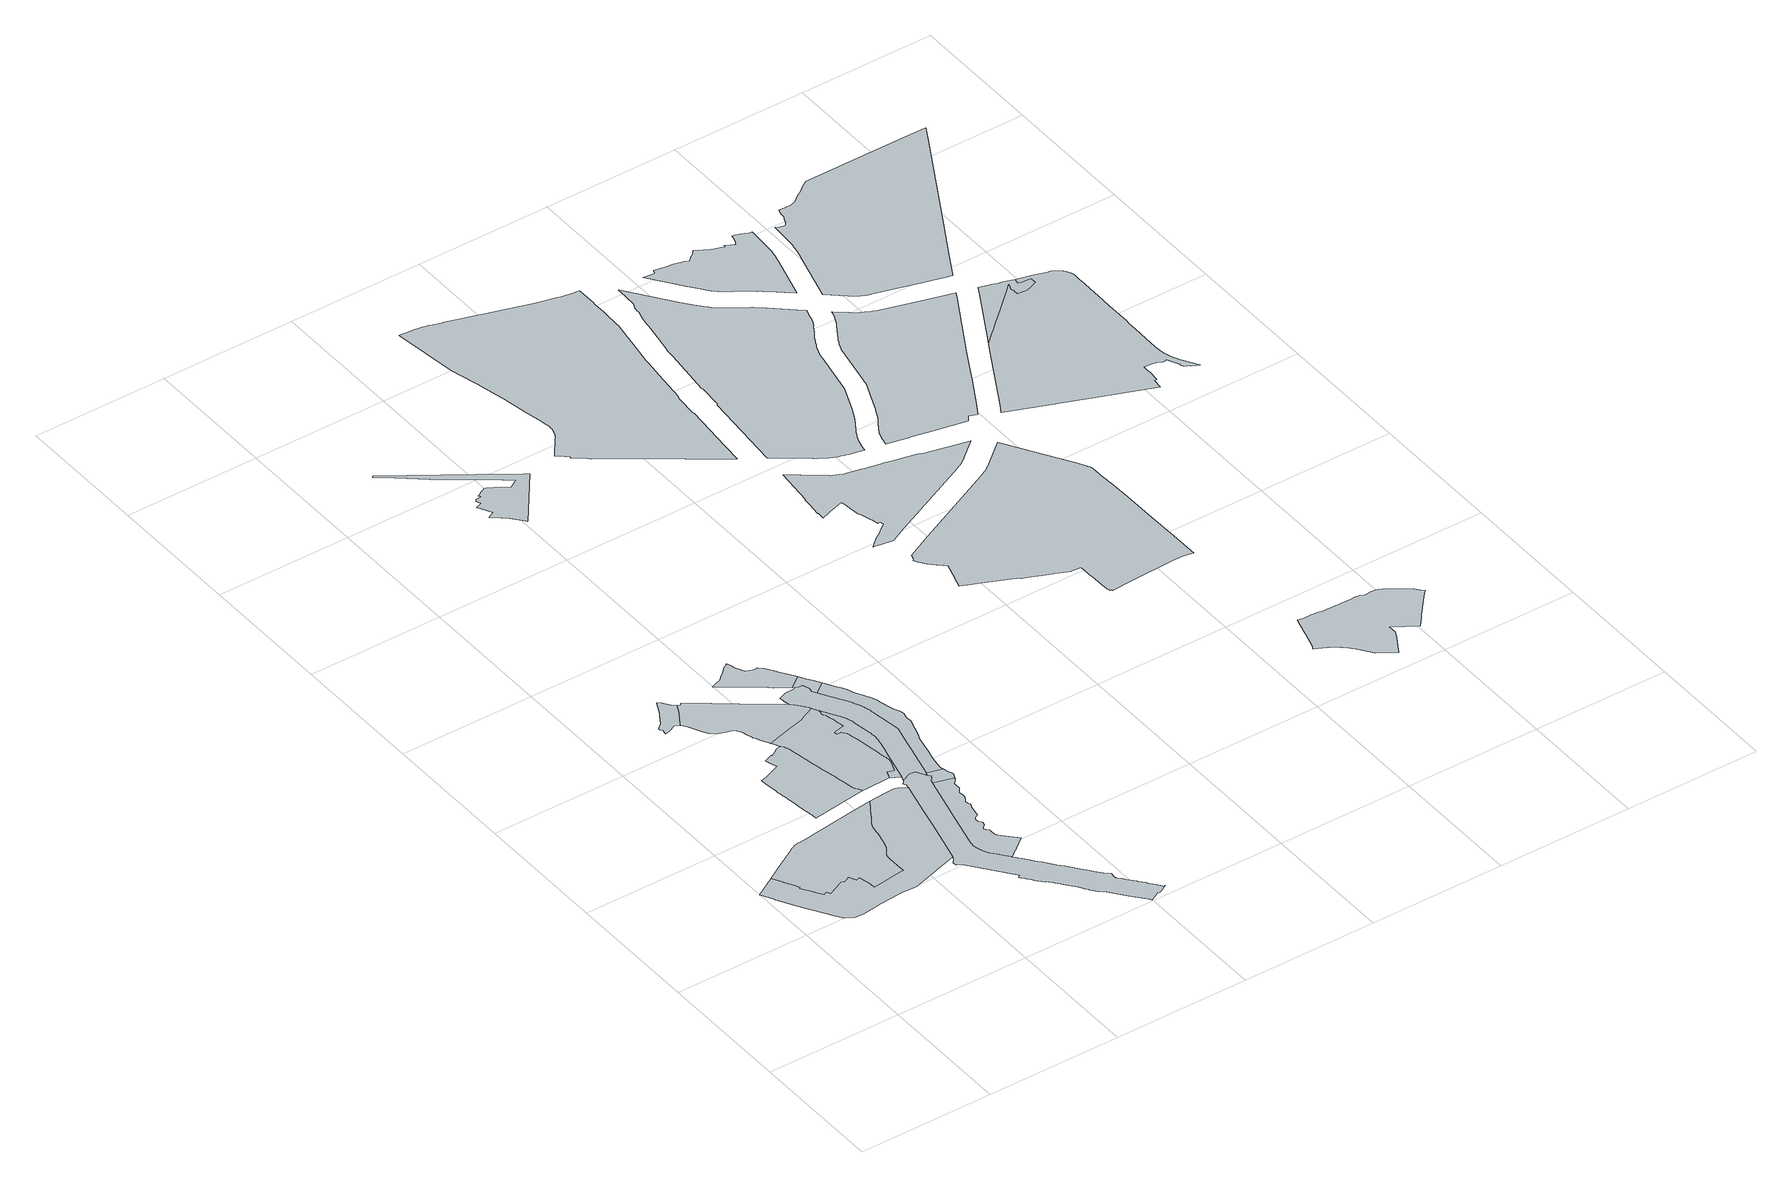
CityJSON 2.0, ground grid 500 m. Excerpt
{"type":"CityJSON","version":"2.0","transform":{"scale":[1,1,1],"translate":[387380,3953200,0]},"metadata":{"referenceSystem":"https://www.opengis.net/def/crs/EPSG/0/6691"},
"CityObjects":{
"object1":{"type":"GenericCityObject","attributes":{"class":"18","urbanPlanType":"21","prefecture":"13","city":"13100"},"geometry":[{"type":"MultiSurface","lod":"0","boundaries":[[[0,1,2,3,4,5,6,7,8,9,10,11,12,13,14,15,16,17,18,19,20,21,22,23,24,25,26,27,28,29,30,31,32,33,34,35,36,37,38,39,40,41,42,43,44,45,46,47,48,49,50,51,52,53,54,55,56,57,58,59,60,61,62,63,64,65,66,67,68,69,70,71,72,73,74,75,76,77,78,79,80,81,82,83,84,85,86,87,88,89,90,91,92,93,94,95,96,97,98,99,100,101,102,103,104,105,106,107,108,109,110,111,112,113,114,115,116,117,118,119,120,121,122,123,124,125,126,127,128,129,130,131,132]]]}]},
"object2":{"type":"GenericCityObject","attributes":{"class":"18","urbanPlanType":"21","prefecture":"13","city":"13100"},"geometry":[{"type":"MultiSurface","lod":"0","boundaries":[[[133,134,135,136,137,138,139,140,141,142,143,144,145,146,79,78,77,76,75,74,73,72,71,70,69,68,67,66,65,64,63,62,61,60,59,58,57,56,55,54,53,52,51,50,49,48,47,46,45,44,43,42,41,40,39,38,37,36,35,34,33,32,31,30,29,28,27,26,25,24,23,22,21,20,19,18,17,16,15,14,13,12,11,10,9,8,7,6,5,4,3,2,1,0,132,147,148,149,150,151,152,153,154,155,156,157,158,159,160,161,162,163,164,165,166,167,168,169,170,171,172,173,174,175,176,177]]]}]},
"object3":{"type":"GenericCityObject","attributes":{"class":"18","urbanPlanType":"21","prefecture":"13","city":"13100"},"geometry":[{"type":"MultiSurface","lod":"0","boundaries":[[[178,179,180,181,182,183,184,185,186,187,188,189,190,191,192,193,194,195,196]]]}]},
"object4":{"type":"GenericCityObject","attributes":{"class":"18","urbanPlanType":"21","prefecture":"13","city":"13100"},"geometry":[{"type":"MultiSurface","lod":"0","boundaries":[[[197,198,199,200,201,202,203,204,205,206,207,208,209,210,211,212,213,214,215,216,217,218,219,220,221,222,223,224,225,226,227,228,229,230,231,232,233,234,235,236,237,238,239,240,241,242,243,244,245,246,247,248,249,250,251,252,253,254,255,256,257,258,259,260,261,262,263,264,265,266,267,268,269,270,271]]]}]},
"object5":{"type":"GenericCityObject","attributes":{"class":"18","urbanPlanType":"21","prefecture":"13","city":"13100"},"geometry":[{"type":"MultiSurface","lod":"0","boundaries":[[[272,273,274,275,276,277,278,279,196,195,194,193,280,281,282,283,284,285,286,287,288,289,290,291,292,293,294,295,296,297,298,299,300,301,302,303,304,305,306,307,308,309,310,311,312,313,314,315,316,317,318,319,320,321,322,323,324,325,326,327,328,329,330,331,332,333,334,335]]]}]},
"object6":{"type":"GenericCityObject","attributes":{"class":"18","urbanPlanType":"21","prefecture":"13","city":"13100"},"geometry":[{"type":"MultiSurface","lod":"0","boundaries":[[[321,320,319,318,317,316,315,314,313,312,311,336,220,219,218,217,216,215,214,213,212,211,210,209,208,207,206,205,204,203,202,201,200,199,198,197,271,337,338,339,340,341,342,343,344,345,346,347,348,349,350,351,352,353,354,355,356,357,358,359,360,361,362,363,364,365,366,367,368,369,370,371,372,373,374,375,376,377,378,379,380,381,382,383,384,385,386,387,388,389,390,391,392,393,394,395,396,397,398,399,400,401]]]}]},
"object7":{"type":"GenericCityObject","attributes":{"class":"18","urbanPlanType":"21","prefecture":"13","city":"13100"},"geometry":[{"type":"MultiSurface","lod":"0","boundaries":[[[402,403,404,405,406,407,408,409,410,411,412,413,414,415,416,417,418,419,420,421,422,423,424,425,426,427,428,429,430,431,432,433,434,435,436,437,438,439,440,441,442,443,444,445,446,447,448,449,450,451,452,453,454,455,456,457,458,459,460,461,462,463,464,465,466,467,468,469,470,471,472,473,474,475,476,477,478,479,480,481,482,483,484,485,486,487,488,489,490,491,492,493,494,495,496,497,498,499,500,501]]]}]},
"object8":{"type":"GenericCityObject","attributes":{"class":"18","urbanPlanType":"21","prefecture":"13","city":"13100"},"geometry":[{"type":"MultiSurface","lod":"0","boundaries":[[[502,503,504,505,506,507,177,176,175,174,173,508,509,510,511,512,513,514,515,516,517,518,519,520,521,522,523,524,525,526,527,528,529,530,531,532,533,534,535,536,537,538,539,540,541,542,543,544,545,546,547,548,549,550,551,552,553,554,555,556,557,558,559,560,561,562,563,564,565,566,567,568,569,570,571,572,573,574,575,576,577,578,579,580,581,582,583,584,585,586,587,588,589,590,591,592,593,594,595,596,597,598,599,600,601,602,603,604,605,426,425,424,423,422,421,420,419,418,417,416,415,414,413,412,411,410,409,408,407,406,405,404,403,402,606,607,608,609]]]}]},
"object9":{"type":"GenericCityObject","attributes":{"class":"18","urbanPlanType":"21","prefecture":"13","city":"13100"},"geometry":[{"type":"MultiSurface","lod":"0","boundaries":[[[610,611,612,613,614,615,616,617,618,619,620,621,622,623,624,625,626,627,628,629,630,631,632,633,634,635,636,401,400,399,398,397,396,395,394,393,392,391,390,389,388,387,386,385,384,383,382,381,380,379,378,377,376,375,374,373,372,371,370,369,368,367,366,365,364,363,362,361,360,359,358,357,356,355,354,353,352,351,350,349,348,347,346,345,344,343,342,341,340,637]]]}]},
"object10":{"type":"GenericCityObject","attributes":{"class":"18","urbanPlanType":"21","prefecture":"13","city":"13100"},"geometry":[{"type":"MultiSurface","lod":"0","boundaries":[[[638,609,608,607,606,402,501,639,640,641,642,643,644,645,646,647]]]}]},
"object11":{"type":"GenericCityObject","attributes":{"class":"18","urbanPlanType":"21","prefecture":"13","city":"13100"},"geometry":[{"type":"MultiSurface","lod":"0","boundaries":[[[648,649,650,651,652,653,654,655,656,657,658,659,660,661,662,335,334,333,332,331,330,329,328,327,326,325,324,323,322,321,401,636,635,634,633,632,631,630,629,628,627,626,625,624,623,622,621,620,619,618,617,616,615,614,613,612,611,610,637,504,503,502,609,638,663,664,665,666,667,668,669,670,671,672,673,674,675,676,677,678,679,680,681,682,683]]]}]},
"object12":{"type":"GenericCityObject","attributes":{"class":"18","urbanPlanType":"21","prefecture":"13","city":"13100"},"geometry":[{"type":"MultiSurface","lod":"0","boundaries":[[[684,685,686,687,688,689,690,691,692,693,694,695,696,697,698,699,700,701,702,703,704,705,706,707,708,709,710,711,712,713,714,715,716,717,718,719,720]]]}]},
"object13":{"type":"GenericCityObject","attributes":{"class":"18","urbanPlanType":"21","prefecture":"13","city":"13100"},"geometry":[{"type":"MultiSurface","lod":"0","boundaries":[[[683,682,681,680,679,678,677,676,675,674,673,672,671,670,669,668,667,666,665,664,663,638,647,721,722,723,724,725,726,727,728,729,730,731,732,733,734,735,736,737,738,739,740,741,742,743,744,745,746,747,748,749,750,751,752,753,754,755]]]}]},
"object14":{"type":"GenericCityObject","attributes":{"class":"18","urbanPlanType":"21","prefecture":"13","city":"13100"},"geometry":[{"type":"MultiSurface","lod":"0","boundaries":[[[719,718,652,651,650,649,648,683,755,756,757,758,720]]]}]},
"object15":{"type":"GenericCityObject","attributes":{"class":"18","urbanPlanType":"21","prefecture":"13","city":"13100"},"geometry":[{"type":"MultiSurface","lod":"0","boundaries":[[[759,760,761,762,763,764,765,766,767,768,769,770,771,772,773,774,775,776,777,778,779,780,781,782,783,784,785,786,787,788,789,790,791,792,793,794,795,796,797]]]}]},
"object16":{"type":"GenericCityObject","attributes":{"class":"18","urbanPlanType":"21","prefecture":"13","city":"13100"},"geometry":[{"type":"MultiSurface","lod":"0","boundaries":[[[798,799,800,801,802,803,804,805,806,807,808,809,810,811,812,813,814,815,816,817,818,819,820,821,822,823,824,825,826,827,828,829,830,831,832,833,834,835,836,837,838,839,840,841,842,843,844,845,846,847,848,849,850,851,852,853,854,855,856,857,858,859,860,861,862,863,864,865,866,867,868,869,870,871,872,873,874,875,876,877,878,879,880,881,882,883,884,885,886,887,888,889,890,891,892,893,894,895,896,897,898]]]}]},
"object17":{"type":"GenericCityObject","attributes":{"class":"18","urbanPlanType":"21","prefecture":"13","city":"13100"},"geometry":[{"type":"MultiSurface","lod":"0","boundaries":[[[899,900,901,902,903,904,905,906,907,908,909,910,911,912,913,914,915,916,917,918,919,920,921,922,923,924,925,926,927,928,929,930,931,932,933,934,935,936,937,938,939,940,941,942,943,944,945,946,947,948,949,950,951,952,953,954,955,956,957,958,959,960,961,962,963,964,965,966,967,968,969,970,971,972,973,974,975,976,977,978,979,980,981,982,983,984]]]}]},
"object18":{"type":"GenericCityObject","attributes":{"class":"18","urbanPlanType":"21","prefecture":"13","city":"13100"},"geometry":[{"type":"MultiSurface","lod":"0","boundaries":[[[985,986,987,988,989,990,991,992,993,994,995,996,997,998,999,1000,1001,1002,1003,1004,1005,1006,1007,1008,1009,1010,1011,1012,1013,1014,1015,1016,1017,1018,1019,1020,1021,1022,1023,1024,1025,1026,1027,1028,1029,1030,1031,1032,1033,1034,1035,1036,1037,1038,1039,1040,1041,1042,1043,1044,1045,1046,1047,1048,1049,1050,1051,1052,1053,1054,1055,1056,1057,1058,1059,1060,1061,1062,1063,1064,1065,1066]]]}]},
"object19":{"type":"GenericCityObject","attributes":{"class":"18","urbanPlanType":"21","prefecture":"13","city":"13100"},"geometry":[{"type":"MultiSurface","lod":"0","boundaries":[[[1067,1068,1069,1070,1071,1072,1073,1074,1075,1076,1077,1078,1079,1080,1081,1082,1083,1084,1085,1086,1087,1088,1089,1090,1091,1092,1093,1094,1095,1096,1097,1098,1099,1100,1101,1102,1103,1104,1105,1106,1107,1108,1109,1110,1111,1112,1113,1114,1115,1116,1117,1118,1119,1120,1121,1122,1123,1124,1125,1126,1127,1128,1129,1130,1131,1132,1133,1134,1135,1136,1137,1138,1139,1140,1141,1142,1143,1144,1145,1146,1147,1148,1149,1150,1151,1152,1153,1154,1155,1156,1157,1158,1159,1160,1161,1162,1163,1164,1165,1166,1167,1168,1169,1170,1171,1172,1173,1174,1175,1176,1177,1178,1179,1180,1181,1182,1183,1184,1185,1186,1187,1188,1189,1190,1191,1192,1193,1194,1195,1196,1197,1198,1199,1200,1201,1202,1203,1204,1205,1206,1207,1208,1209,1210,1211,1212,1213,1214,1215,1216,1217,1218,1219,1220,1221,1222,1223,1224,1225,1226,1227,1228,1229,1230]]]}]},
"object20":{"type":"GenericCityObject","attributes":{"class":"18","urbanPlanType":"21","prefecture":"13","city":"13100"},"geometry":[{"type":"MultiSurface","lod":"0","boundaries":[[[1231,1232,1233,1234,1235,1236,1237,1238,1239,1240,1241,1242,1243,1244,1245,1246,1247,1248,1249,1250,1251,1252,1253,1254,1255,1256,1257,1258,1259,1260,1261,1262,1263,1264,1265,1266,1267,1268,1269,1270,1271,1272,1273,1274,1275,1276,1277,1278,1279,1280,1281,1282,1283,1284,1285,1286,1287,1288,1289,1290,1291,1292,1293,1294,1295,1296,1297,1298,1299,1300,1301,1302,1303,1304,1305,1306,1307,1308,1309,1310,1311,1312,1313,1314,1315,1316,1317,1318,1319,1320,1321,1322,1323,1324,1325,1326,1327,1328,1329,1330,1331,1332,1333,1334,1335]]]}]},
"object21":{"type":"GenericCityObject","attributes":{"class":"18","urbanPlanType":"21","prefecture":"13","city":"13100"},"geometry":[{"type":"MultiSurface","lod":"0","boundaries":[[[1336,1337,1338,1339,1340,1341,1342,1343,1344,1345,1346,1347,1348,1349,1350,1351,1352,1353,1354,1355,1356,1357,1358,1359,1360,1361,1362,1363,1364,1365,1366,1367,1368,1369,1370,1371,1372,1373,1374,1375,1376,1377,1378,1379,1380,1381,1382,1383,1384,1385,1386,1387,1388,1389,1390,1391,1392,1393,1394,1395,1396,1397,1398,1399,1400,1401,1402,1403,1404,1405,1406,1407,1408,1409,1410,1411,1412,1413,1414,1415,1416,1417,1418,1419,1420,1421,1422,1423,1424,1425,1426,1427,1428,1429,1430,1431,1432,1433,1434,1435,1436,1437,1438,1439,1440,1441,1442,1443,1444,1445,1446,1447,1448,1449,1450,1451,1452,1453,1454,1455,1456,1457,1458]]]}]},
"object22":{"type":"GenericCityObject","attributes":{"class":"18","urbanPlanType":"21","prefecture":"13","city":"13100"},"geometry":[{"type":"MultiSurface","lod":"0","boundaries":[[[1459,1460,1461,1462,1463,1464,1465,1466,1467,1468,1469,1470,1471,1472,1473,1474,1475,1476,1477,1478,1479,1480,1481,1482,1483,1484,1485,1486,1487,1488,1489,1490,1491,1492,1493,1494,1495,1496,1497,1498,1499,1500,1501,1502,1503,1504,1505,1506,1507,1508,1509,1510,1511,1512,1513,1514,1515,1516,1517,1518,1519,1520,1521,1522,1523,1524,1525,1526,1527,1528,1529,1530,1531,1532,1533,1534,1535,1536,1537,1538,1539,1540,1541,1542,1543,1544,1545,1546,1547,1548,1549,1550,1551,1552,1553,1554,1555,1556,1557,1558,1559,1560,1561,1562,1563,1564,1565,1566,1567,1568,1569,1570]]]}]},
"object23":{"type":"GenericCityObject","attributes":{"class":"18","urbanPlanType":"21","prefecture":"13","city":"13100"},"geometry":[{"type":"MultiSurface","lod":"0","boundaries":[[[1571,1572,1573,1574,1575,1576,1577,1578,1579,1580,1581,1582,1583,1584,1585,1586,1587,1588,1589,1590,1591,1592,1593,1594,1595,1596,1597,1598,1599,1600,1601,1602,1603,1604,1605,1606,1607,1608,1609,1610,1611,1612,1613,1614,1615,1616,1617,1618,1619,1620,1621,1622,1623,1624,1625,1626,1627,1628,1629,1630,1631,1632,1633,1634,1635,1636,1637,1638,1639,1640,1641,1642,1643,1644,1645,1646,1647,1648,1649,1650,1651,1652,1653,1654,1655,1656,1657,1658,1659,1660,1661,1662,1663,1664,1665,1666,1667,1668,1669,1670,1671,1672,1673,1674,1675,1676,1677,1678,1679,1680,1681,1682,1683,1684,1685,1686,1687,1688,1689,1690,1691,1692,1693,1694,1695,1696,1697,1698,1699,1700,1701,1702,1703,1704,1705,1706,1707,1708,1709,1710,1711,1712,1713,1714,1715,1716,1717,1718,1719,1720,1721,1722,1723,1724,1725,1726,1727,1728,1729,1730,1731,1732,1733,1734,1735,1736,1737,1738,1739,1740,1741,1742,1743,1744,1745,1746,1747,1748,1749,1750,1751,1752,1753,1754,1755,1756,1757,1758,1759,1760,1761,1762,1763,1764,1765,1766,1767,1768,1769,1770,1771,1772,1773,1774,1775,1776,1777,1778,1779,1780,1781,1782,1783,1784,1785,1786,1787,1788,1789,1790,1791,1792,1793,1794,1795,1796,1797,1798,1799,1800,1801,1802,1803,1804,1805,1806,1807,1808,1809,1810,1811,1812,1813,1814,1815,1816,1817,1818,1819,1820,1821,1822,1823,1824,1825,1826,1827,1828,1829,1830,1831,1832,1833,1834,1835,1836,1837,1838,1839,1840,1841,1842,1843,1844,1845,1846,1847,1848,1849,1850,1851,1852,1853,1854,1855,1856,1857,1858,1859,1860,1861,1862,1863,1864,1865,1866,1867,1868,1869,1870,1871]]]}]},
"object24":{"type":"GenericCityObject","attributes":{"class":"18","urbanPlanType":"21","prefecture":"13","city":"13100"},"geometry":[{"type":"MultiSurface","lod":"0","boundaries":[[[1872,1873,1874,1875,1876,1877,1878,1879,1880,1836,1835,1834,1833,1832,1831,1830,1829,1828,1827,1826,1825,1824,1823,1822,1821,1820,1819,1818,1817,1816,1815,1814,1813,1812,1811,1810,1809,1808,1807,1806,1805,1804,1803,1802,1801]]]}]},
"object25":{"type":"GenericCityObject","attributes":{"class":"18","urbanPlanType":"21","prefecture":"13","city":"13100"},"geometry":[{"type":"MultiSurface","lod":"0","boundaries":[[[1881,1882,1883,1884,1885,1886,1887,1888,1889,1890,1891,1892,1893,1894,1895,1896,1897,1898,1899,1900,1901,1902,1903,1904,1905,1906,1907,1908,1909,1910,1911,1912,1913,1914,1915,1916,1917,1918,1919,1920,1921,1922,1923,1924,1925,1926,1927,1928,1929,1930,1931,1932,1933,1934,1935,1936,1937,1938,1939,1940,1941,1942,1943,1944,1945,1946,1947,1948,1949,1950,1951,1952,1953,1954,1955,1956,1957,1958,1959,1960,1961,1962,1963,1964,1965]]]}]}
},
"vertices":[
[83,797,0],[86,791,0],[94,775,0],[98,768,0],[102,761,0],[104,756,0],[110,746,0],[112,742,0],[120,728,0],[129,710,0],[124,708,0],[135,689,0],[144,675,0],[156,656,0],[168,636,0],[182,643,0],[190,629,0],[218,642,0],[237,651,0],[239,652,0],[251,657,0],[254,657,0],[258,650,0],[266,654,0],[270,656,0],[283,663,0],[284,661,0],[289,651,0],[297,636,0],[304,639,0],[311,642,0],[316,617,0],[318,604,0],[319,598,0],[320,593,0],[320,589,0],[321,574,0],[352,578,0],[402,585,0],[412,586,0],[433,589,0],[445,589,0],[445,611,0],[444,618,0],[444,621,0],[444,644,0],[444,649,0],[444,654,0],[444,660,0],[444,666,0],[444,673,0],[444,674,0],[445,679,0],[446,682,0],[448,687,0],[450,689,0],[455,697,0],[462,707,0],[466,711,0],[469,717,0],[470,720,0],[471,722,0],[478,745,0],[481,755,0],[481,756,0],[482,761,0],[485,774,0],[488,790,0],[490,802,0],[494,822,0],[495,828,0],[499,838,0],[501,842,0],[515,863,0],[538,899,0],[550,916,0],[552,920,0],[558,930,0],[561,934,0],[563,938,0],[481,927,0],[322,905,0],[292,901,0],[259,897,0],[258,897,0],[257,897,0],[256,897,0],[255,897,0],[254,897,0],[254,896,0],[253,896,0],[252,896,0],[251,896,0],[250,896,0],[249,895,0],[248,895,0],[247,895,0],[246,895,0],[245,894,0],[244,894,0],[243,894,0],[242,894,0],[241,893,0],[240,893,0],[239,893,0],[239,892,0],[238,892,0],[237,892,0],[236,892,0],[235,891,0],[234,891,0],[233,890,0],[232,890,0],[231,890,0],[231,889,0],[230,889,0],[229,889,0],[228,888,0],[227,888,0],[226,887,0],[225,887,0],[224,886,0],[223,886,0],[222,885,0],[221,885,0],[220,884,0],[219,884,0],[218,883,0],[217,882,0],[216,882,0],[202,873,0],[150,843,0],[80,802,0],
[676,940,0],[675,940,0],[673,941,0],[672,942,0],[670,942,0],[669,943,0],[667,943,0],[666,943,0],[664,943,0],[663,944,0],[661,944,0],[659,944,0],[637,943,0],[587,941,0],[1,755,0],[2,753,0],[20,723,0],[21,720,0],[28,703,0],[65,640,0],[137,522,0],[150,501,0],[179,484,0],[214,483,0],[282,492,0],[290,493,0],[303,494,0],[313,496,0],[376,499,0],[428,499,0],[430,499,0],[432,499,0],[434,499,0],[436,499,0],[438,500,0],[439,500,0],[442,501,0],[527,528,0],[533,530,0],[585,546,0],[612,553,0],[626,609,0],[656,727,0],[674,799,0],[705,924,0],
[336,1707,0],[323,1727,0],[319,1731,0],[307,1740,0],[283,1691,0],[280,1686,0],[254,1646,0],[234,1629,0],[237,1623,0],[242,1615,0],[238,1597,0],[258,1601,0],[283,1612,0],[295,1607,0],[296,1606,0],[301,1604,0],[303,1611,0],[335,1661,0],[352,1694,0],
[569,1011,0],[567,1015,0],[561,1028,0],[557,1045,0],[554,1063,0],[553,1070,0],[550,1087,0],[547,1105,0],[545,1113,0],[539,1148,0],[537,1156,0],[535,1169,0],[531,1191,0],[529,1199,0],[524,1230,0],[520,1253,0],[519,1263,0],[514,1284,0],[511,1301,0],[508,1310,0],[505,1318,0],[503,1322,0],[501,1325,0],[496,1332,0],[477,1326,0],[464,1317,0],[457,1312,0],[455,1312,0],[448,1307,0],[446,1311,0],[440,1308,0],[433,1305,0],[432,1305,0],[426,1302,0],[416,1299,0],[419,1286,0],[420,1284,0],[423,1275,0],[429,1253,0],[418,1249,0],[403,1243,0],[399,1241,0],[373,1232,0],[345,1222,0],[346,1215,0],[348,1196,0],[349,1190,0],[350,1184,0],[351,1176,0],[353,1161,0],[353,1155,0],[354,1143,0],[355,1137,0],[355,1134,0],[356,1130,0],[357,1120,0],[360,1101,0],[360,1097,0],[361,1092,0],[362,1081,0],[363,1076,0],[364,1064,0],[367,1042,0],[369,1028,0],[370,1021,0],[370,1017,0],[371,1009,0],[372,1006,0],[373,1000,0],[373,996,0],[374,992,0],[374,985,0],[376,973,0],[376,968,0],[578,996,0],
[640,1491,0],[636,1494,0],[632,1497,0],[589,1530,0],[445,1637,0],[368,1694,0],[365,1691,0],[360,1687,0],[302,1603,0],[305,1601,0],[316,1583,0],[324,1567,0],[332,1554,0],[342,1535,0],[352,1517,0],[359,1512,0],[369,1505,0],[376,1499,0],[403,1491,0],[408,1490,0],[414,1487,0],[418,1486,0],[421,1485,0],[423,1484,0],[425,1483,0],[427,1481,0],[429,1479,0],[431,1476,0],[439,1464,0],[440,1462,0],[445,1441,0],[451,1424,0],[453,1417,0],[455,1413,0],[462,1396,0],[465,1391,0],[470,1381,0],[473,1376,0],[479,1365,0],[481,1362,0],[488,1364,0],[494,1366,0],[523,1374,0],[540,1379,0],[578,1390,0],[592,1393,0],[629,1403,0],[646,1411,0],[669,1422,0],[690,1431,0],[688,1435,0],[685,1440,0],[682,1444,0],[679,1449,0],[676,1453,0],[673,1457,0],[670,1461,0],[666,1465,0],[663,1469,0],[659,1473,0],[656,1477,0],[652,1480,0],[648,1484,0],[644,1488,0],
[483,1359,0],[582,996,0],[587,996,0],[682,999,0],[684,998,0],[685,999,0],[687,1005,0],[692,1018,0],[695,1029,0],[720,1021,0],[723,1029,0],[726,1037,0],[730,1047,0],[731,1049,0],[732,1051,0],[734,1059,0],[735,1061,0],[736,1064,0],[736,1065,0],[736,1066,0],[736,1069,0],[737,1071,0],[737,1074,0],[737,1076,0],[737,1079,0],[736,1082,0],[736,1089,0],[735,1093,0],[735,1095,0],[733,1105,0],[731,1116,0],[731,1121,0],[715,1220,0],[713,1228,0],[709,1252,0],[709,1253,0],[706,1262,0],[695,1278,0],[680,1276,0],[677,1289,0],[679,1290,0],[683,1291,0],[694,1293,0],[697,1294,0],[701,1295,0],[712,1298,0],[720,1300,0],[720,1304,0],[718,1314,0],[716,1326,0],[713,1344,0],[710,1358,0],[707,1372,0],[707,1373,0],[706,1374,0],[706,1375,0],[704,1377,0],[699,1382,0],[699,1383,0],[699,1384,0],[699,1385,0],[699,1386,0],[700,1394,0],[701,1397,0],[701,1402,0],[702,1410,0],
[781,896,0],[752,780,0],[734,708,0],[704,589,0],[703,585,0],[702,582,0],[701,578,0],[701,574,0],[701,571,0],[700,567,0],[700,563,0],[700,560,0],[700,556,0],[701,552,0],[701,549,0],[702,545,0],[707,530,0],[708,526,0],[712,516,0],[714,511,0],[720,502,0],[736,484,0],[751,464,0],[764,447,0],[766,444,0],[795,466,0],[796,467,0],[802,472,0],[804,473,0],[823,487,0],[824,488,0],[846,504,0],[809,544,0],[792,562,0],[792,563,0],[790,565,0],[789,568,0],[788,571,0],[788,590,0],[788,593,0],[786,597,0],[783,601,0],[779,606,0],[777,609,0],[776,611,0],[776,614,0],[778,619,0],[790,630,0],[791,633,0],[792,637,0],[792,640,0],[791,644,0],[789,647,0],[785,654,0],[783,657,0],[783,659,0],[782,662,0],[783,665,0],[784,667,0],[785,670,0],[787,673,0],[790,676,0],[794,679,0],[800,682,0],[802,684,0],[803,691,0],[808,723,0],[809,726,0],[811,728,0],[812,730,0],[814,733,0],[815,736,0],[815,740,0],[813,747,0],[811,751,0],[811,753,0],[810,755,0],[810,758,0],[811,761,0],[812,762,0],[816,769,0],[822,781,0],[823,788,0],[823,794,0],[822,806,0],[823,810,0],[824,812,0],[829,819,0],[834,826,0],[835,829,0],[835,832,0],[835,836,0],[834,844,0],[834,849,0],[834,852,0],[836,856,0],[840,860,0],[846,866,0],[850,871,0],[854,878,0],
[769,975,0],[749,977,0],[714,961,0],[712,960,0],[703,948,0],[708,936,0],[609,542,0],[596,528,0],[597,513,0],[612,508,0],[620,499,0],[700,393,0],[727,357,0],[731,352,0],[729,351,0],[728,350,0],[722,345,0],[727,339,0],[727,338,0],[730,336,0],[735,329,0],[739,324,0],[747,314,0],[754,305,0],[761,297,0],[778,277,0],[781,279,0],[787,272,0],[790,268,0],[799,256,0],[802,253,0],[806,249,0],[807,247,0],[812,241,0],[828,221,0],[835,212,0],[839,207,0],[842,203,0],[851,191,0],[854,187,0],[854,184,0],[860,175,0],[867,166,0],[869,163,0],[872,160,0],[874,157,0],[876,154,0],[886,141,0],[899,131,0],[906,123,0],[912,116,0],[951,65,0],[993,16,0],[999,5,0],[1003,7,0],[1003,8,0],[1012,13,0],[1030,22,0],[1036,26,0],[1040,22,0],[1053,28,0],[1076,40,0],[1072,39,0],[1058,57,0],[1057,58,0],[1054,63,0],[1047,72,0],[1045,74,0],[1036,87,0],[1034,89,0],[1017,110,0],[1016,112,0],[1000,130,0],[992,140,0],[984,150,0],[980,155,0],[977,158,0],[972,164,0],[972,165,0],[970,166,0],[969,168,0],[972,191,0],[960,200,0],[959,201,0],[953,208,0],[947,215,0],[940,224,0],[938,226,0],[928,239,0],[924,244,0],[905,269,0],[874,308,0],[857,329,0],[853,334,0],[838,354,0],[832,362,0],[828,366,0],[826,370,0],[812,386,0],[803,398,0],[797,405,0],[786,419,0],[778,429,0],[773,435,0],[784,911,0],[791,915,0],[798,928,0],[791,939,0],
[748,1096,0],[757,1128,0],[765,1161,0],[766,1167,0],[767,1172,0],[768,1177,0],[769,1182,0],[769,1187,0],[770,1193,0],[770,1198,0],[770,1203,0],[770,1208,0],[769,1214,0],[769,1219,0],[768,1224,0],[758,1292,0],[757,1298,0],[756,1304,0],[755,1309,0],[753,1314,0],[751,1320,0],[750,1325,0],[747,1330,0],[745,1335,0],[743,1340,0],[740,1345,0],[737,1350,0],[719,979,0],
[794,950,0],[857,885,0],[861,895,0],[861,897,0],[861,900,0],[858,907,0],[856,914,0],[854,922,0],[851,933,0],[850,936,0],
[741,1502,0],[744,1517,0],[736,1542,0],[718,1542,0],[711,1548,0],[704,1543,0],[669,1543,0],[662,1540,0],[639,1531,0],[639,1528,0],[640,1524,0],[640,1516,0],[641,1508,0],[642,1509,0],[643,1505,0],[826,1076,0],[834,1109,0],[854,1189,0],[837,1304,0],[836,1310,0],[835,1316,0],[834,1322,0],[832,1328,0],[831,1334,0],[829,1340,0],[827,1346,0],[825,1352,0],[823,1358,0],[820,1363,0],[818,1369,0],[815,1374,0],[812,1380,0],[810,1385,0],[807,1390,0],[756,1476,0],[751,1485,0],
[729,1619,0],[712,1645,0],[703,1660,0],[685,1687,0],[671,1699,0],[664,1699,0],[654,1699,0],[645,1701,0],[641,1702,0],[634,1706,0],[630,1708,0],[628,1710,0],[626,1713,0],[620,1725,0],[613,1742,0],[611,1748,0],[610,1755,0],[604,1773,0],[603,1773,0],[601,1771,0],[600,1770,0],[596,1768,0],[595,1767,0],[588,1763,0],[581,1757,0],[573,1749,0],[567,1744,0],[549,1728,0],[539,1718,0],[519,1711,0],[499,1703,0],[640,1598,0],[654,1587,0],[671,1578,0],[703,1554,0],[746,1587,0],[748,1589,0],
[848,944,0],[847,950,0],[849,967,0],[853,988,0],[858,1015,0],[864,1033,0],[877,1100,0],[878,1104,0],[881,1113,0],[886,1119,0],[892,1138,0],[897,1156,0],[899,1165,0],[908,1192,0],[909,1197,0],[908,1208,0],[908,1216,0],[910,1227,0],[913,1240,0],[912,1250,0],[910,1258,0],[900,1278,0],[896,1288,0],[887,1328,0],[885,1334,0],[883,1345,0],[877,1362,0],[861,1393,0],[848,1416,0],[837,1444,0],[829,1459,0],[826,1465,0],[820,1474,0],[797,1511,0],[793,1517,0],
[778,1543,0],[773,1551,0],[764,1564,0],
[655,2930,0],[646,2937,0],[522,3022,0],[251,3208,0],[246,3202,0],[273,3181,0],[388,3088,0],[507,3001,0],[512,2997,0],[533,2982,0],[574,2952,0],[608,2925,0],[574,2904,0],[570,2906,0],[569,2906,0],[539,2930,0],[530,2935,0],[520,2940,0],[515,2944,0],[508,2947,0],[503,2949,0],[500,2950,0],[484,2940,0],[483,2941,0],[467,2930,0],[463,2929,0],[466,2924,0],[468,2921,0],[447,2919,0],[441,2911,0],[448,2894,0],[425,2885,0],[452,2834,0],[426,2820,0],[457,2795,0],[478,2777,0],[510,2738,0],[514,2733,0],[662,2926,0],
[1333,3592,0],[1309,3595,0],[1286,3599,0],[1263,3603,0],[1259,3604,0],[1186,3622,0],[1164,3629,0],[1057,3662,0],[1029,3671,0],[995,3681,0],[973,3688,0],[951,3695,0],[888,3714,0],[887,3714,0],[847,3727,0],[846,3727,0],[845,3728,0],[844,3728,0],[842,3728,0],[841,3729,0],[839,3729,0],[832,3731,0],[824,3732,0],[817,3734,0],[809,3735,0],[802,3736,0],[794,3737,0],[786,3738,0],[737,3741,0],[767,3500,0],[776,3462,0],[793,3396,0],[812,3315,0],[818,3289,0],[837,3181,0],[846,3132,0],[852,3100,0],[852,3095,0],[853,3090,0],[853,3085,0],[853,3080,0],[853,3075,0],[852,3070,0],[851,3065,0],[850,3061,0],[850,3060,0],[849,3056,0],[847,3051,0],[845,3046,0],[843,3041,0],[841,3037,0],[838,3033,0],[836,3028,0],[833,3025,0],[779,2954,0],[791,2944,0],[816,2921,0],[814,2915,0],[828,2906,0],[831,2904,0],[848,2891,0],[865,2873,0],[884,2864,0],[933,2829,0],[945,2820,0],[958,2810,0],[972,2800,0],[993,2785,0],[1024,2762,0],[1049,2743,0],[1065,2732,0],[1109,2699,0],[1128,2685,0],[1181,2646,0],[1207,2627,0],[1226,2613,0],[1241,2602,0],[1248,2677,0],[1266,2873,0],[1264,2877,0],[1271,2956,0],[1272,2967,0],[1275,2971,0],[1289,3096,0],[1297,3162,0],[1299,3183,0],[1300,3189,0],[1303,3207,0],[1321,3309,0],[1322,3313,0],[1331,3377,0],[1331,3384,0],[1334,3450,0],[1334,3453,0],[1334,3481,0],[1334,3484,0],[1334,3512,0],[1335,3518,0],[1335,3569,0],[1335,3572,0],[1335,3592,0],
[1829,2260,0],[1756,2276,0],[1745,2278,0],[1739,2281,0],[1735,2282,0],[1724,2289,0],[1678,2298,0],[1643,2306,0],[1631,2309,0],[1629,2309,0],[1607,2314,0],[1599,2315,0],[1537,2329,0],[1534,2329,0],[1509,2335,0],[1503,2336,0],[1478,2341,0],[1474,2342,0],[1466,2345,0],[1460,2348,0],[1453,2350,0],[1449,2352,0],[1445,2354,0],[1441,2356,0],[1438,2357,0],[1434,2359,0],[1431,2361,0],[1429,2362,0],[1430,2362,0],[1431,2363,0],[1432,2363,0],[1415,2376,0],[1376,2404,0],[1356,2419,0],[1312,2451,0],[1298,2309,0],[1295,2308,0],[1292,2274,0],[1291,2264,0],[1290,2255,0],[1287,2227,0],[1290,2228,0],[1288,2200,0],[1313,2208,0],[1325,2212,0],[1335,2215,0],[1380,2229,0],[1381,2230,0],[1382,2227,0],[1384,2211,0],[1385,2197,0],[1386,2192,0],[1388,2168,0],[1390,2151,0],[1396,2140,0],[1399,2132,0],[1406,2105,0],[1409,2095,0],[1414,2075,0],[1422,2077,0],[1426,2061,0],[1401,2042,0],[1385,2030,0],[1364,2016,0],[1359,2011,0],[1353,2007,0],[1342,1997,0],[1331,1986,0],[1334,1986,0],[1364,1981,0],[1403,1974,0],[1465,2006,0],[1785,2157,0],[1789,2160,0],[1794,2162,0],[1798,2164,0],[1802,2167,0],[1806,2169,0],[1810,2172,0],[1815,2175,0],[1819,2178,0],[1823,2181,0],[1826,2184,0],[1828,2185,0],[1830,2187,0],[1899,2245,0],
[2140,1443,0],[2137,1626,0],[2136,1724,0],[2135,1765,0],[2134,1798,0],[2133,1828,0],[2133,1836,0],[2132,1851,0],[2131,1906,0],[2130,1908,0],[2129,1912,0],[2129,1914,0],[2125,1922,0],[2123,1927,0],[2102,1962,0],[2071,2013,0],[2009,2115,0],[2002,2125,0],[1964,2189,0],[1885,2122,0],[1880,2118,0],[1874,2113,0],[1869,2109,0],[1863,2105,0],[1858,2101,0],[1852,2097,0],[1846,2094,0],[1840,2090,0],[1834,2087,0],[1827,2084,0],[1827,2083,0],[1821,2081,0],[1550,1952,0],[1503,1929,0],[1405,1880,0],[1398,1858,0],[1393,1855,0],[1401,1841,0],[1419,1814,0],[1440,1793,0],[1458,1779,0],[1461,1776,0],[1465,1774,0],[1468,1772,0],[1469,1772,0],[1455,1726,0],[1446,1697,0],[1436,1664,0],[1472,1649,0],[1480,1645,0],[1522,1627,0],[1536,1621,0],[1570,1606,0],[1579,1602,0],[1620,1584,0],[1619,1582,0],[1659,1565,0],[1683,1555,0],[1712,1543,0],[1729,1536,0],[1733,1534,0],[1757,1523,0],[1769,1518,0],[1771,1518,0],[1801,1516,0],[1806,1515,0],[1807,1480,0],[1807,1472,0],[1808,1444,0],[1808,1437,0],[1808,1422,0],[1809,1392,0],[1810,1379,0],[1812,1369,0],[1813,1367,0],[1817,1367,0],[1819,1367,0],[1820,1362,0],[1899,1367,0],[2063,1375,0],[2104,1374,0],[2141,1367,0],
[1599,2413,0],[1600,2418,0],[1601,2424,0],[1602,2430,0],[1604,2435,0],[1605,2441,0],[1607,2447,0],[1609,2452,0],[1611,2458,0],[1613,2463,0],[1615,2469,0],[1617,2474,0],[1620,2479,0],[1623,2484,0],[1625,2489,0],[1628,2495,0],[1631,2500,0],[1653,2534,0],[1658,2542,0],[1663,2550,0],[1667,2558,0],[1672,2567,0],[1676,2575,0],[1680,2584,0],[1684,2592,0],[1688,2601,0],[1725,2690,0],[1725,2691,0],[1726,2692,0],[1726,2693,0],[1727,2695,0],[1727,2697,0],[1728,2702,0],[1729,2704,0],[1729,2706,0],[1730,2707,0],[1761,2863,0],[1762,2870,0],[1764,2876,0],[1765,2882,0],[1767,2888,0],[1769,2893,0],[1771,2899,0],[1773,2905,0],[1775,2910,0],[1778,2916,0],[1780,2921,0],[1786,2931,0],[1789,2939,0],[1794,2947,0],[1798,2955,0],[1802,2963,0],[1807,2970,0],[1817,2985,0],[1833,3011,0],[1834,3012,0],[1835,3013,0],[1836,3015,0],[1836,3016,0],[1837,3017,0],[1838,3019,0],[1839,3020,0],[1839,3021,0],[1840,3023,0],[1841,3024,0],[1841,3025,0],[1841,3026,0],[1842,3027,0],[1843,3029,0],[1843,3030,0],[1844,3031,0],[1845,3033,0],[1845,3034,0],[1846,3036,0],[1846,3037,0],[1847,3039,0],[1847,3040,0],[1848,3042,0],[1849,3043,0],[1849,3045,0],[1849,3046,0],[1850,3048,0],[1850,3049,0],[1851,3051,0],[1851,3052,0],[1851,3053,0],[1856,3069,0],[1863,3090,0],[1839,3111,0],[1766,3174,0],[1759,3179,0],[1753,3185,0],[1747,3190,0],[1740,3195,0],[1734,3200,0],[1727,3205,0],[1655,3254,0],[1648,3259,0],[1642,3264,0],[1636,3269,0],[1630,3274,0],[1624,3280,0],[1619,3286,0],[1613,3291,0],[1608,3297,0],[1603,3303,0],[1601,3306,0],[1598,3310,0],[1593,3316,0],[1559,3360,0],[1439,3523,0],[1438,3518,0],[1438,3516,0],[1438,3513,0],[1437,3511,0],[1435,3440,0],[1435,3437,0],[1435,3435,0],[1434,3432,0],[1433,3430,0],[1432,3428,0],[1431,3425,0],[1430,3423,0],[1428,3421,0],[1427,3419,0],[1426,3410,0],[1425,3406,0],[1424,3392,0],[1422,3383,0],[1417,3366,0],[1416,3363,0],[1410,3328,0],[1408,3318,0],[1407,3308,0],[1406,3304,0],[1387,3192,0],[1385,3180,0],[1381,3147,0],[1360,2962,0],[1362,2958,0],[1354,2867,0],[1350,2863,0],[1322,2554,0],[1323,2550,0],[1351,2530,0],[1440,2464,0],[1444,2461,0],[1449,2457,0],[1450,2456,0],[1470,2444,0],[1471,2444,0],[1476,2441,0],[1482,2438,0],[1488,2435,0],[1494,2432,0],[1500,2430,0],[1506,2427,0],[1512,2425,0],[1518,2423,0],[1524,2421,0],[1530,2419,0],[1537,2418,0],[1543,2416,0],[1598,2405,0],
[2225,892,0],[2220,893,0],[2215,894,0],[2210,895,0],[2209,896,0],[2205,884,0],[2189,827,0],[2188,824,0],[2187,819,0],[2170,763,0],[2162,747,0],[2191,734,0],[2198,731,0],[2203,728,0],[2204,727,0],[2205,727,0],[2209,725,0],[2210,724,0],[2211,724,0],[2216,721,0],[2216,720,0],[2222,717,0],[2222,716,0],[2223,716,0],[2227,713,0],[2228,712,0],[2229,712,0],[2233,709,0],[2234,708,0],[2239,704,0],[2239,703,0],[2240,703,0],[2244,699,0],[2245,699,0],[2245,698,0],[2249,695,0],[2250,694,0],[2255,689,0],[2256,688,0],[2259,684,0],[2260,684,0],[2261,683,0],[2264,679,0],[2265,678,0],[2269,673,0],[2270,672,0],[2273,667,0],[2311,616,0],[2373,575,0],[2379,586,0],[2410,636,0],[2412,639,0],[2419,654,0],[2421,657,0],[2425,665,0],[2425,666,0],[2424,697,0],[2507,643,0],[2535,678,0],[2543,689,0],[2590,744,0],[2615,772,0],[2626,782,0],[2614,795,0],[2607,802,0],[2601,808,0],[2593,815,0],[2562,837,0],[2535,856,0],[2533,859,0],[2526,863,0],[2520,867,0],[2513,870,0],[2509,872,0],[2503,874,0],[2500,874,0],[2499,875,0],[2497,875,0],[2496,875,0],[2485,877,0],[2480,877,0],[2458,875,0],[2441,882,0],[2433,883,0],[2425,884,0],[2415,884,0],[2393,884,0],[2381,884,0],[2379,884,0],[2367,884,0],[2351,885,0],[2338,885,0],[2330,885,0],[2319,885,0],[2307,886,0],[2297,887,0],[2287,889,0],[2277,890,0],[2270,891,0],[2262,892,0],[2257,892,0],[2251,892,0],[2241,891,0],[2237,891,0],[2232,891,0],
[1814,3515,0],[1808,3517,0],[1797,3521,0],[1791,3523,0],[1789,3524,0],[1786,3526,0],[1783,3527,0],[1777,3531,0],[1772,3533,0],[1768,3535,0],[1767,3536,0],[1765,3537,0],[1762,3539,0],[1760,3541,0],[1758,3542,0],[1751,3548,0],[1749,3549,0],[1747,3547,0],[1741,3540,0],[1735,3533,0],[1729,3529,0],[1722,3524,0],[1720,3522,0],[1715,3518,0],[1709,3513,0],[1708,3512,0],[1707,3511,0],[1698,3516,0],[1694,3518,0],[1687,3521,0],[1682,3522,0],[1659,3528,0],[1650,3530,0],[1646,3530,0],[1636,3531,0],[1617,3534,0],[1606,3535,0],[1604,3536,0],[1600,3536,0],[1587,3538,0],[1585,3533,0],[1582,3527,0],[1581,3526,0],[1561,3528,0],[1540,3530,0],[1627,3411,0],[1660,3367,0],[1664,3363,0],[1668,3358,0],[1671,3354,0],[1675,3349,0],[1679,3345,0],[1683,3341,0],[1688,3337,0],[1692,3333,0],[1696,3329,0],[1701,3326,0],[1705,3323,0],[1732,3304,0],[1765,3282,0],[1776,3274,0],[1777,3274,0],[1779,3272,0],[1786,3267,0],[1793,3261,0],[1801,3256,0],[1808,3250,0],[1815,3244,0],[1821,3238,0],[1841,3222,0],[1860,3205,0],[1889,3180,0],[1936,3343,0],[1938,3351,0],[1940,3359,0],[1942,3367,0],[1944,3375,0],[1945,3383,0],[1946,3391,0],[1948,3399,0],[1949,3407,0],[1950,3415,0],[1950,3423,0],[1951,3432,0],[1951,3437,0],[1956,3517,0],[1947,3516,0],[1944,3516,0],[1937,3521,0],[1935,3522,0],[1934,3523,0],[1932,3524,0],[1926,3526,0],[1921,3528,0],[1914,3531,0],[1905,3534,0],[1898,3536,0],[1893,3538,0],[1892,3538,0],[1892,3536,0],[1892,3535,0],[1891,3529,0],[1890,3525,0],[1888,3519,0],[1887,3516,0],[1885,3509,0],[1883,3504,0],[1878,3497,0],[1877,3494,0],[1876,3493,0],[1874,3494,0],[1869,3497,0],[1862,3501,0],[1861,3502,0],[1857,3504,0],[1848,3509,0],[1846,3511,0],[1844,3512,0],[1843,3505,0],[1842,3504,0],[1835,3507,0],[1829,3509,0],[1823,3511,0],
[2016,2377,0],[2080,2491,0],[2116,2557,0],[2153,2623,0],[2292,2870,0],[2300,2886,0],[2201,2914,0],[2055,2956,0],[2048,2958,0],[2041,2960,0],[2034,2963,0],[2028,2966,0],[2021,2968,0],[2015,2972,0],[2008,2975,0],[2002,2978,0],[1996,2982,0],[1989,2985,0],[1983,2989,0],[1977,2993,0],[1971,2997,0],[1966,3002,0],[1960,3006,0],[1959,3007,0],[1924,3037,0],[1924,3036,0],[1923,3033,0],[1922,3031,0],[1922,3029,0],[1921,3026,0],[1921,3024,0],[1920,3022,0],[1919,3019,0],[1918,3017,0],[1918,3015,0],[1917,3013,0],[1916,3011,0],[1915,3008,0],[1914,3006,0],[1913,3004,0],[1912,3002,0],[1911,3000,0],[1910,2997,0],[1909,2995,0],[1909,2994,0],[1908,2993,0],[1907,2991,0],[1906,2989,0],[1905,2987,0],[1904,2985,0],[1903,2983,0],[1902,2981,0],[1901,2979,0],[1899,2977,0],[1897,2973,0],[1895,2971,0],[1884,2953,0],[1861,2916,0],[1861,2915,0],[1856,2907,0],[1852,2898,0],[1847,2889,0],[1845,2884,0],[1843,2879,0],[1841,2874,0],[1839,2869,0],[1837,2864,0],[1836,2861,0],[1836,2860,0],[1802,2692,0],[1802,2691,0],[1802,2690,0],[1801,2689,0],[1801,2686,0],[1799,2680,0],[1798,2675,0],[1797,2672,0],[1796,2669,0],[1795,2665,0],[1774,2616,0],[1756,2572,0],[1752,2564,0],[1749,2556,0],[1745,2548,0],[1741,2540,0],[1737,2532,0],[1733,2525,0],[1729,2517,0],[1725,2509,0],[1720,2502,0],[1715,2495,0],[1694,2461,0],[1691,2456,0],[1689,2451,0],[1686,2447,0],[1684,2442,0],[1682,2437,0],[1680,2432,0],[1678,2427,0],[1677,2422,0],[1675,2417,0],[1674,2411,0],[1673,2406,0],[1672,2401,0],[1670,2389,0],[1695,2384,0],[1745,2373,0],[1761,2372,0],[1830,2357,0],[1951,2331,0],[1966,2353,0],[1995,2341,0],
[2682,2189,0],[2682,2190,0],[2681,2191,0],[2680,2192,0],[2680,2193,0],[2679,2194,0],[2679,2195,0],[2678,2196,0],[2678,2197,0],[2677,2198,0],[2676,2199,0],[2676,2200,0],[2676,2201,0],[2675,2202,0],[2675,2203,0],[2674,2204,0],[2674,2205,0],[2673,2206,0],[2672,2207,0],[2672,2208,0],[2672,2209,0],[2671,2210,0],[2671,2211,0],[2670,2212,0],[2670,2213,0],[2669,2214,0],[2669,2215,0],[2669,2216,0],[2668,2217,0],[2668,2218,0],[2667,2219,0],[2667,2220,0],[2666,2221,0],[2666,2222,0],[2666,2223,0],[2665,2224,0],[2665,2225,0],[2665,2226,0],[2664,2227,0],[2664,2228,0],[2664,2229,0],[2663,2230,0],[2663,2231,0],[2663,2232,0],[2663,2233,0],[2662,2234,0],[2662,2235,0],[2662,2236,0],[2661,2237,0],[2661,2238,0],[2661,2239,0],[2661,2240,0],[2660,2241,0],[2660,2242,0],[2660,2243,0],[2659,2244,0],[2659,2245,0],[2659,2246,0],[2659,2247,0],[2658,2248,0],[2658,2249,0],[2658,2250,0],[2658,2251,0],[2658,2252,0],[2657,2253,0],[2657,2254,0],[2657,2255,0],[2657,2256,0],[2657,2257,0],[2657,2258,0],[2656,2259,0],[2656,2260,0],[2656,2261,0],[2656,2262,0],[2656,2263,0],[2656,2264,0],[2656,2265,0],[2655,2266,0],[2655,2267,0],[2655,2268,0],[2655,2269,0],[2655,2270,0],[2655,2271,0],[2655,2272,0],[2655,2273,0],[2655,2274,0],[2655,2275,0],[2654,2276,0],[2654,2277,0],[2654,2278,0],[2654,2279,0],[2654,2280,0],[2654,2281,0],[2654,2282,0],[2654,2283,0],[2654,2284,0],[2654,2285,0],[2654,2286,0],[2654,2287,0],[2654,2288,0],[2654,2289,0],[2654,2290,0],[2654,2291,0],[2654,2292,0],[2655,2345,0],[2655,2375,0],[2656,2404,0],[2656,2439,0],[2657,2452,0],[2658,2550,0],[2659,2610,0],[2660,2705,0],[2660,2713,0],[2660,2716,0],[2660,2725,0],[2660,2726,0],[2660,2727,0],[2660,2728,0],[2660,2729,0],[2660,2730,0],[2660,2731,0],[2660,2732,0],[2660,2733,0],[2660,2734,0],[2660,2735,0],[2660,2736,0],[2660,2737,0],[2660,2738,0],[2659,2738,0],[2659,2739,0],[2659,2740,0],[2659,2741,0],[2659,2742,0],[2659,2743,0],[2658,2744,0],[2658,2745,0],[2658,2746,0],[2658,2747,0],[2657,2748,0],[2657,2749,0],[2657,2750,0],[2657,2751,0],[2656,2751,0],[2656,2752,0],[2656,2753,0],[2655,2754,0],[2655,2755,0],[2655,2756,0],[2654,2756,0],[2654,2757,0],[2654,2758,0],[2653,2759,0],[2653,2760,0],[2652,2761,0],[2652,2762,0],[2651,2763,0],[2651,2764,0],[2650,2764,0],[2650,2765,0],[2650,2766,0],[2649,2766,0],[2649,2767,0],[2648,2768,0],[2648,2769,0],[2647,2770,0],[2647,2771,0],[2646,2771,0],[2646,2772,0],[2645,2772,0],[2645,2773,0],[2644,2773,0],[2644,2774,0],[2643,2775,0],[2643,2776,0],[2642,2776,0],[2642,2777,0],[2641,2777,0],[2641,2778,0],[2640,2778,0],[2640,2779,0],[2639,2779,0],[2639,2780,0],[2638,2781,0],[2637,2781,0],[2637,2782,0],[2636,2783,0],[2635,2783,0],[2635,2784,0],[2634,2784,0],[2634,2785,0],[2633,2785,0],[2633,2786,0],[2632,2786,0],[2632,2787,0],[2631,2787,0],[2630,2788,0],[2629,2789,0],[2628,2789,0],[2628,2790,0],[2627,2790,0],[2626,2791,0],[2625,2791,0],[2625,2792,0],[2624,2792,0],[2623,2793,0],[2622,2793,0],[2621,2794,0],[2620,2794,0],[2620,2795,0],[2619,2795,0],[2618,2795,0],[2618,2796,0],[2617,2796,0],[2616,2796,0],[2616,2797,0],[2615,2797,0],[2614,2797,0],[2614,2798,0],[2613,2798,0],[2612,2798,0],[2611,2799,0],[2610,2799,0],[2609,2799,0],[2609,2800,0],[2608,2800,0],[2607,2800,0],[2606,2800,0],[2605,2801,0],[2604,2801,0],[2554,2815,0],[2496,2831,0],[2492,2823,0],[2490,2811,0],[2501,2808,0],[2538,2807,0],[2537,2781,0],[2510,2771,0],[2495,2766,0],[2485,2765,0],[2456,2767,0],[2456,2773,0],[2456,2776,0],[2456,2781,0],[2456,2788,0],[2455,2790,0],[2454,2793,0],[2452,2797,0],[2457,2808,0],[2462,2822,0],[2438,2800,0],[2435,2797,0],[2426,2789,0],[2363,2732,0],[2358,2728,0],[2324,2697,0],[2323,2696,0],[2321,2694,0],[2283,2659,0],[2281,2657,0],[2266,2644,0],[2265,2643,0],[2263,2641,0],[2254,2633,0],[2251,2630,0],[2243,2623,0],[2235,2616,0],[2219,2587,0],[2081,2340,0],[2061,2305,0],[2226,2242,0],[2243,2234,0],[2359,2189,0],[2548,2117,0],[2552,2156,0],[2561,2155,0],[2564,2195,0],[2565,2216,0],[2565,2231,0],[2585,2229,0],[2589,2229,0],[2599,2227,0],[2608,2225,0],[2612,2224,0],[2626,2218,0],[2630,2216,0],[2634,2215,0],[2638,2216,0],[2644,2220,0],[2656,2198,0],[2661,2186,0],[2665,2176,0],[2666,2173,0],[2667,2168,0],[2670,2162,0],[2672,2159,0],[2679,2155,0],[2688,2150,0],[2690,2148,0],[2693,2147,0],[2705,2139,0],[2716,2133,0],
[2478,2836,0],[2461,2841,0],[2446,2846,0],[2445,2846,0],[2428,2851,0],[2426,2851,0],[2374,2866,0],[2363,2845,0],[2357,2834,0],
[2715,3626,0],[2625,3626,0],[2581,3626,0],[2471,3626,0],[2294,3626,0],[2245,3626,0],[2237,3620,0],[2229,3615,0],[2222,3610,0],[2218,3607,0],[2202,3595,0],[2185,3584,0],[2182,3582,0],[2167,3571,0],[2158,3563,0],[2146,3558,0],[2138,3556,0],[2131,3554,0],[2125,3554,0],[2124,3555,0],[2119,3555,0],[2111,3555,0],[2106,3556,0],[2096,3556,0],[2092,3558,0],[2090,3554,0],[2090,3553,0],[2087,3547,0],[2085,3534,0],[2084,3527,0],[2083,3519,0],[2083,3518,0],[2082,3516,0],[2080,3513,0],[2076,3505,0],[2073,3499,0],[2071,3492,0],[2070,3491,0],[2066,3487,0],[2060,3480,0],[2059,3478,0],[2057,3480,0],[2056,3481,0],[2049,3484,0],[2044,3486,0],[2032,3490,0],[2029,3492,0],[2025,3433,0],[2025,3424,0],[2024,3414,0],[2023,3405,0],[2022,3396,0],[2021,3387,0],[2019,3378,0],[2018,3369,0],[2016,3360,0],[2014,3350,0],[2012,3341,0],[2010,3332,0],[2008,3323,0],[1951,3126,0],[2013,3072,0],[2017,3069,0],[2022,3066,0],[2026,3063,0],[2031,3060,0],[2035,3057,0],[2040,3054,0],[2045,3051,0],[2050,3049,0],[2055,3047,0],[2059,3044,0],[2064,3042,0],[2070,3040,0],[2075,3039,0],[2080,3037,0],[2189,3006,0],[2226,2995,0],[2318,2970,0],[2319,2970,0],[2344,2963,0],[2344,2964,0],[2396,3058,0],[2476,3200,0],[2684,3570,0]
]}
